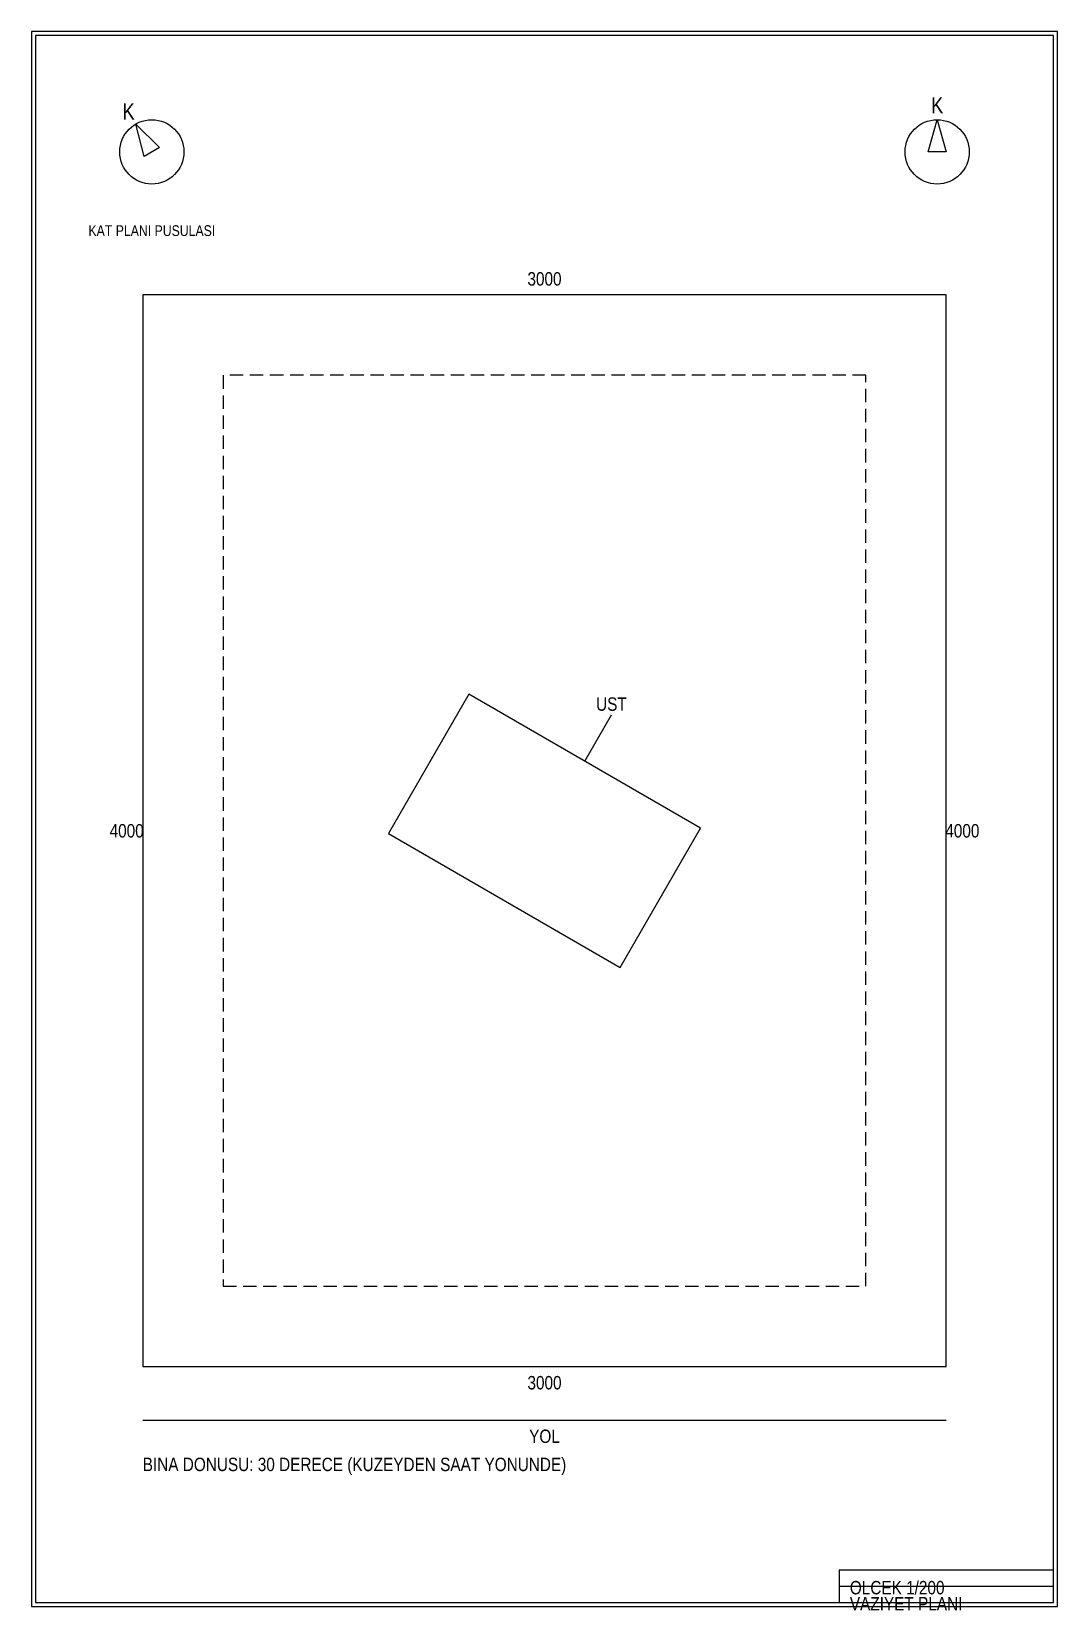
# Model space of a CAD drawing. Header units: millimetres. Extents: x -4150 to 34150, y -9100 to 49830.
import ezdxf
from ezdxf.enums import TextEntityAlignment as Align

# ---------------------------------------------------------------- set-up
doc = ezdxf.new("R2010")
doc.units = ezdxf.units.MM
doc.linetypes.add('DASHED', pattern=[750, 500, -250])
doc.layers.add('CERCEVE', color=7, linetype='Continuous')
doc.layers.add('METIN', color=7, linetype='Continuous')
for name, color, linetype, true_color in [('VAZ-BINA', 7, 'Continuous', 0x005ac8), ('VAZ-CEKME', 7, 'DASHED', 0xc83ca0), ('VAZ-PARSEL', 7, 'Continuous', 0x141414), ('VAZ-YOL', 7, 'Continuous', 0x8c8c28)]:
    doc.layers.add(name, color=color, linetype=linetype, true_color=true_color)
doc.styles.get("Standard").update_dxf_attribs({"font": 'arialn.ttf'})

msp = doc.modelspace()

# ---------------------------------------------------------------- linework, layer by layer
at = {"layer": 'CERCEVE'}
msp.add_line((26000, -8200), (34000, -8200), dxfattribs=at)
for points in [[(-4150, -8950), (34150, -8950), (34150, 49830), (-4150, 49830)], [(-4000, -8800), (34000, -8800), (34000, 49680), (-4000, 49680)], [(-260, 46379), (631, 45508), (49, 45172)], [(29660, 46540), (29996, 45340), (29324, 45340)], [(26000, -8800), (34000, -8800), (34000, -7600), (26000, -7600)]]:
    msp.add_lwpolyline(points, close=True, dxfattribs=at)
for centre in [(340, 45340), (29660, 45340)]:
    msp.add_circle(centre, 1200, dxfattribs=at)
at = {"layer": 'VAZ-BINA'}
msp.add_line((16500, 22598), (17500, 24330), dxfattribs=at)
msp.add_lwpolyline([(9170, 19902), (17830, 14902), (20830, 20098), (12170, 25098)], close=True, dxfattribs=at)
at = {"layer": 'VAZ-CEKME'}
msp.add_lwpolyline([(3000, 3000), (27000, 3000), (27000, 37000), (3000, 37000)], close=True, dxfattribs=at)
at = {"layer": 'VAZ-PARSEL'}
msp.add_lwpolyline([(0, 0), (30000, 0), (30000, 40000), (0, 40000)], close=True, dxfattribs=at)
at = {"layer": 'VAZ-YOL'}
msp.add_line((0, -2000), (30000, -2000), dxfattribs=at)

# ---------------------------------------------------------------- texts
at = {"layer": 'METIN'}
for s, height, p in [('K', 600, (-530, 46847)), ('K', 600, (29660, 47080)), ('3000', 500, (15000, 40600)), ('UST', 500, (17500, 24730)), ('4000', 500, (-600, 20000)), ('4000', 500, (30600, 20000)), ('3000', 500, (15000, -600)), ('YOL', 500, (15000, -2600))]:
    msp.add_text(s, height=height, dxfattribs=at).set_placement(p, align=Align.MIDDLE_CENTER)
msp.add_text('KAT PLANI PUSULASI', height=400, dxfattribs=at).set_placement((340, 42600), align=Align.TOP_CENTER)
msp.add_text('BINA DONUSU: 30 DERECE (KUZEYDEN SAAT YONUNDE)', height=500, dxfattribs=at).set_placement((0, -3900))
for s, p in [('OLCEK 1/200', (26400, -8000)), ('VAZIYET PLANI', (26400, -8600))]:
    msp.add_text(s, height=500, dxfattribs=at).set_placement(p, align=Align.TOP_LEFT)

doc.saveas('drawing.dxf')
